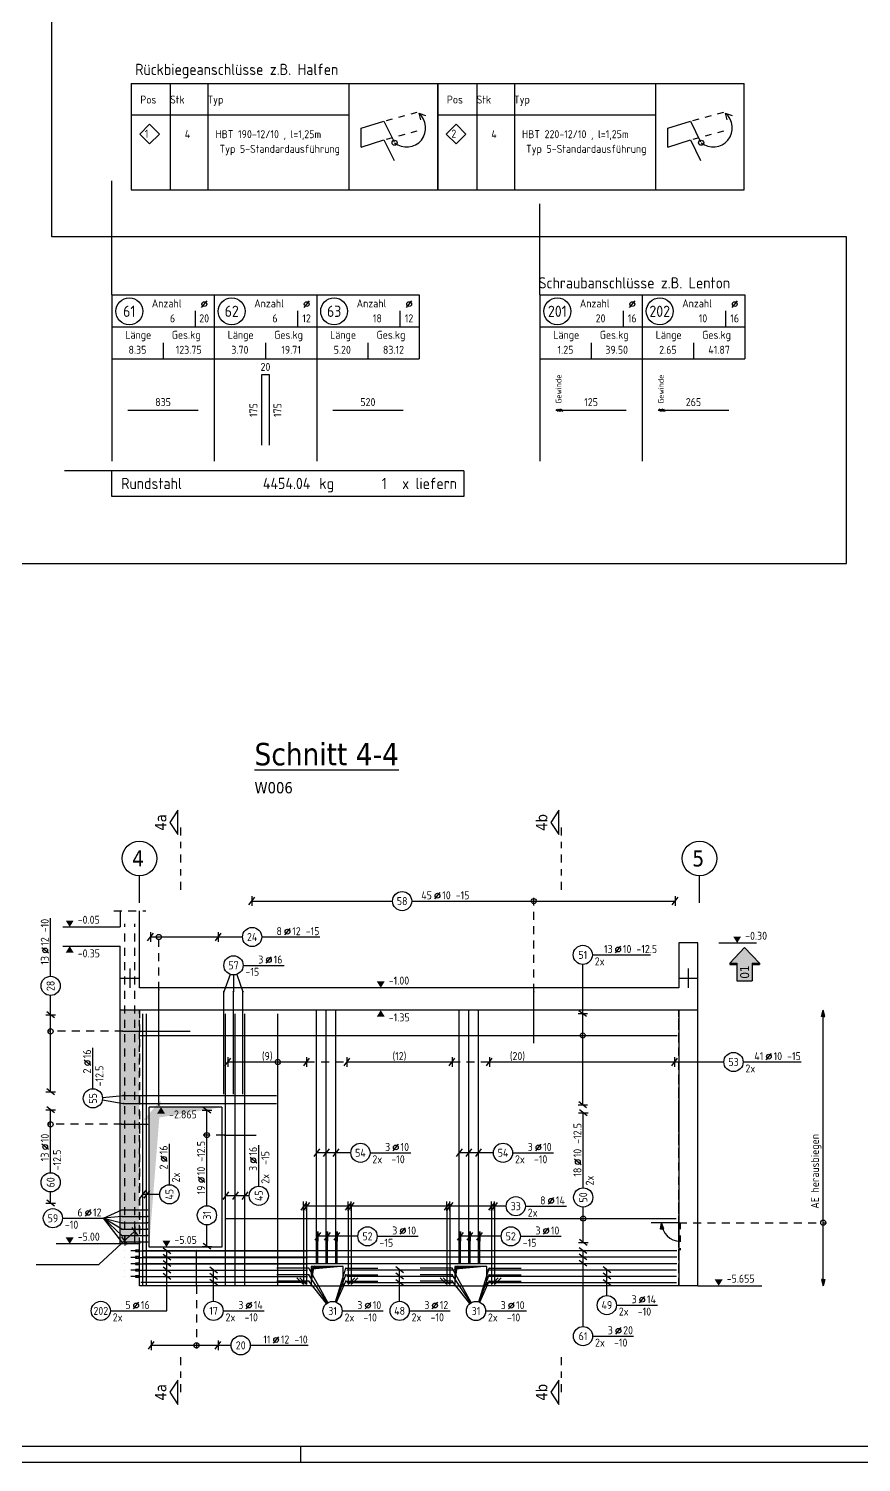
# Model space of a CAD drawing. Extents: x 40 to 158, y 100 to 142.
# Drawn here: x 85.65 to 98.66, y 99.59 to 121.98 of the extents above; entities that cross this region are included whole.
import ezdxf
from ezdxf.enums import TextEntityAlignment as Align

# ---------------------------------------------------------------- set-up
doc = ezdxf.new("R2010")
doc.units = 0
doc.header["$LTSCALE"] = 0.5
for name, pattern in [('AUSGEZOGEN', [1000.01, 1000, 0.01]), ('DASHDOTSMALL', [1.05, 0.5, -0.25, 0.05, -0.25]), ('DOT', [0.175, 0.05, -0.125]), ('HIDDEN', [0.375, 0.25, -0.125]), ('HIDDEN2', [0.187, 0.125, -0.062]), ('PUNKT', [0.175, 0.05, -0.125]), ('STRICHPUNKT', [1, 0.5, -0.25, 0, -0.25]), ('STRICHPUNKT2', [0.55, 0.25, -0.125, 0.05, -0.125]), ('VERDECKT', [0.375, 0.25, -0.125])]:
    doc.linetypes.add(name, pattern=pattern)
for name, color, linetype in [('ACHSEN', 7, 'Continuous'), ('AFB', 7, 'Continuous'), ('AFU', 7, 'Continuous'), ('BETON', 7, 'Continuous'), ('DRUEBER', 7, 'Continuous'), ('grau_dunkel', 7, 'Continuous'), ('grau_hell', 7, 'Continuous'), ('grau_mittel', 7, 'Continuous'), ('HBT', 7, 'Continuous'), ('HILFE', 7, 'Continuous'), ('index', 7, 'Continuous'), ('koten', 7, 'Continuous'), ('OBJEKT', 7, 'Continuous'), ('RAHMEN', 7, 'Continuous'), ('RND', 7, 'Continuous'), ('RND_BILD', 7, 'Continuous'), ('SCHNITTE', 7, 'STRICHPUNKT'), ('SFP_Achsen', 7, 'Continuous'), ('TEXT', 7, 'Continuous'), ('VERDECKT', 7, 'Continuous')]:
    doc.layers.add(name, color=color, linetype=linetype)
doc.layers.add('NOPLOT', color=7, linetype='Continuous', plot=False)
doc.styles.add('helv', font='tahoma.ttf')
doc.styles.add('liste', font='isocp-e.shx')
doc.styles.add('txt', font='isocp.shx')
doc.linetypes.add('AFU_50K', pattern='A,0.15,["/",Standard,S=0.2,R=0,X=-0.01,Y=-0.1],0.07,["/",Standard,S=0.2,R=0,X=-0.01,Y=-0.1],0.15', length=0.37)
doc.linetypes.add('AFU_50L', pattern='A,0.75,["/",Standard,S=0.2,R=0,X=-0.01,Y=-0.1],0.07,["/",Standard,S=0.2,R=0,X=-0.01,Y=-0.1],0.75', length=1.57)
doc.linetypes.add('AFU_50M', pattern='A,0.45,["/",Standard,S=0.2,R=0,X=-0.01,Y=-0.1],0.07,["/",Standard,S=0.2,R=0,X=-0.01,Y=-0.1],0.45', length=0.97)

# ---------------------------------------------------------------- blocks, each defined once
blk = doc.blocks.new('OKRD_O')
at = {"color": 0, "linetype": 'ByBlock'}
blk.add_solid([(-0.125, 0.202), (0.125, 0.202), (0, 0)], dxfattribs=at)
at = {"color": 0, "linetype": 'ByBlock', "style": 'txt'}
blk.add_attdef('OKRD', (0.25, 0.1), '', height=0.25, dxfattribs=at)
blk = doc.blocks.new('OKRD_U')
at = {"color": 0, "linetype": 'ByBlock'}
blk.add_solid([(-0.125, -0.202), (0.125, -0.202), (0, 0)], dxfattribs=at)
at = {"color": 0, "linetype": 'ByBlock', "style": 'txt'}
blk.add_attdef('OKRD', (0.25, -0.35), '', height=0.25, dxfattribs=at)
blk = doc.blocks.new('Pfeillinie')
at = {"layer": 'TEXT', "linetype": 'Continuous'}
blk.add_hatch(color=7, dxfattribs=at).paths.add_polyline_path([(0, 0), (-0.8, 0.2), (-0.8, 0), (-0.8, -0.2)])
at = {"layer": 'TEXT', "color": 7, "linetype": 'Continuous'}
for p, q in [((-0.8, 0), (-0.8, 0.2)), ((-0.8, 0.2), (0, 0)), ((-0.8, 0), (-0.8, -0.2)), ((-0.8, -0.2), (0, 0))]:
    blk.add_line(p, q, dxfattribs=at)
blk = doc.blocks.new('RND_LEI')
at = {"layer": 'RND', "color": 7, "linetype": 'Continuous'}
blk.add_line((1.022, 0.066), (1.19, 0.27), dxfattribs=at)
for centre, radius in [((0, 0), 0.3), ((1.106, 0.168), 0.075)]:
    blk.add_circle(centre, radius, dxfattribs=at)
at = {"layer": 'RND', "color": 7, "linetype": 'Continuous', "style": 'txt'}
blk.add_attdef('POSL', text='', height=0.25, dxfattribs=at).set_placement((0, 0), align=Align.MIDDLE)
blk.add_attdef('ANZ', text='', height=0.25, dxfattribs=at).set_placement((0.931, 0.057), align=Align.RIGHT)
for tag, p in [('DUM', (1.253, 0.057)), ('ABSTD', (1.674, 0.057)), ('POSTXT', (0.374, -0.327))]:
    blk.add_attdef(tag, p, '', height=0.25, dxfattribs=at)
blk = doc.blocks.new('lei_gre')
at = {"layer": 'RND', "color": 7, "linetype": 'Continuous'}
for p, q in [((-0.09, -0.12), (0.09, 0.12)), ((0, 0.15), (0, -0.15))]:
    blk.add_line(p, q, dxfattribs=at)
blk = doc.blocks.new('SCHN-2')
at = {"layer": 'SCHNITTE', "color": 6, "linetype": 'Continuous'}
blk.add_lwpolyline([(0.378, 0.088), (0, 0.34), (-0.378, 0.088)], close=True, dxfattribs=at)
at = {"layer": 'SCHNITTE', "color": 1, "linetype": 'DASHDOTSMALL', "style": 'helv'}
blk.add_attdef('SCHN-2', text='', height=0.35, dxfattribs=at).set_placement((0, 0.45), align=Align.CENTER)
blk = doc.blocks.new('A0-19-0')
at = {"layer": 'RAHMEN', "color": 5}
blk.add_line((2, 0.5), (137.4, 0.5), dxfattribs=at)
at = {"layer": 'RAHMEN', "color": 7}
blk.add_line((99.9, 0), (99.9, 0.5), dxfattribs=at)
at = {"layer": 'RAHMEN'}
blk.add_line((0, 0), (137.9, 0), dxfattribs=at)
blk = doc.blocks.new('RND_LIS2')
at = {"layer": 'RND', "color": 3, "linetype": 'Continuous'}
for p, q in [((0, 0), (0, -5.2)), ((0, 0), (3.2, 0)), ((3.2, 0), (3.2, -2)), ((2.6, -0.503), (2.6, -1)), ((0, -1), (3.2, -1)), ((1.6, -1.503), (1.6, -2)), ((0, -2), (3.2, -2))]:
    blk.add_line(p, q, dxfattribs=at)
at = {"layer": 'RND', "color": 7, "linetype": 'Continuous'}
blk.add_line((2.805, -0.39), (2.973, -0.186), dxfattribs=at)
at = {"layer": 'RND', "color": 1, "linetype": 'Continuous'}
blk.add_circle((0.545, -0.513), 0.42, dxfattribs=at)
at = {"layer": 'RND', "color": 7, "linetype": 'Continuous'}
blk.add_circle((2.889, -0.288), 0.075, dxfattribs=at)
at = {"layer": 'RND', "color": 7, "linetype": 'Continuous', "style": 'txt'}
for s, p in [('Anzahl', (1.249, -0.391)), ('Länge', (0.42, -1.373)), ('Ges.kg', (1.872, -1.373))]:
    blk.add_text(s, height=0.25, dxfattribs=at).set_placement(p)
at = {"layer": 'RND', "color": 1, "linetype": 'Continuous', "style": 'txt'}
blk.add_attdef('POS1', text='', height=0.35, dxfattribs=at).set_placement((0.545, -0.513), align=Align.MIDDLE)
at = {"layer": 'RND', "color": 7, "linetype": 'Continuous', "style": 'txt'}
for tag, p in [('STK1', (1.897, -0.859)), ('DS1', (2.885, -0.859)), ('LANG1', (0.8, -1.841)), ('GEW', (2.4, -1.841))]:
    blk.add_attdef(tag, text='', height=0.25, dxfattribs=at).set_placement(p, align=Align.CENTER)
blk = doc.blocks.new('RND_SUM')
at = {"layer": 'RND', "color": 5, "linetype": 'Continuous'}
for p, q in [((0, 0), (0, 0.8)), ((11, 0.8), (0, 0.8)), ((11, 0.8), (11, 0)), ((11, 0), (0, 0))]:
    blk.add_line(p, q, dxfattribs=at)
at = {"layer": 'RND', "color": 1, "linetype": 'Continuous', "style": 'txt'}
for s, p in [('Rundstahl', (0.292, 0.235)), ('kg', (6.483, 0.235))]:
    blk.add_text(s, height=0.35, dxfattribs=at).set_placement(p)
blk.add_text('x liefern', height=0.35, dxfattribs=at).set_placement((10.784, 0.235), align=Align.RIGHT)
for tag, p in [('RND-S', (6.203, 0.235)), ('RND-Z', (8.59, 0.235))]:
    blk.add_attdef(tag, text='', height=0.35, dxfattribs=at).set_placement(p, align=Align.RIGHT)
blk = doc.blocks.new('hin_ind5')
at = {"layer": 'grau_hell', "linetype": 'AUSGEZOGEN'}
h = blk.add_hatch(color=9, dxfattribs=at)
h.dxf.hatch_style = 2
h.paths.add_polyline_path([(0, 0), (0.619, -0.577), (0.619, -0.3), (1.306, -0.3), (1.306, 0.3), (0.619, 0.3), (0.619, 0.577)])
h.paths.add_polyline_path([(0.34, -0.274), (1.311, -0.274), (1.311, 0.274), (0.34, 0.274)], flags=9)
at = {"layer": 'OBJEKT', "linetype": 'AUSGEZOGEN'}
for points in [[(0.619, 0.3), (0.66, 0.3), (0.66, 0.577), (0.619, 0.577)], [(0.619, -0.577), (0.66, -0.577), (0.66, -0.3), (0.619, -0.3)]]:
    blk.add_hatch(color=1, dxfattribs=at).paths.add_polyline_path(points)
at = {"layer": 'OBJEKT', "color": 1, "linetype": 'AUSGEZOGEN'}
for p, q in [((0, 0), (0.619, 0.577)), ((0.619, 0.577), (0.619, 0.3)), ((0.619, 0.577), (0.66, 0.577)), ((0.66, 0.577), (0.66, 0.3)), ((0, 0), (0.619, -0.577)), ((0.619, 0.3), (1.306, 0.3)), ((1.306, 0.3), (1.306, -0.3)), ((0.619, -0.3), (0.619, -0.577)), ((0.619, -0.3), (1.306, -0.3)), ((0.66, -0.3), (0.66, -0.577))]:
    blk.add_line(p, q, dxfattribs=at)
at = {"layer": 'OBJEKT', "color": 7, "linetype": 'AUSGEZOGEN'}
blk.add_line((0.619, -0.577), (0.66, -0.577), dxfattribs=at)
at = {"layer": 'index', "color": 1, "linetype": 'Continuous', "style": 'helv'}
blk.add_attdef('INDEX', text='', height=0.35, rotation=360, dxfattribs=at).set_placement((1.259, 0), align=Align.MIDDLE_RIGHT)

msp = doc.modelspace()

# ---------------------------------------------------------------- hatches: boundary and pattern name
at = {"layer": 'grau_mittel'}
msp.add_hatch(color=61, dxfattribs=at).paths.add_polyline_path([(87.3851, 106.6529), (87.0851, 106.6529), (87.0851, 103.0029), (87.3851, 103.0029)])

# ---------------------------------------------------------------- linework, layer by layer
at = {"layer": 'ACHSEN', "color": 140, "linetype": 'AUSGEZOGEN'}
for p, q in [((87.3851, 108.3278), (87.3851, 108.7529)), ((96.1351, 108.3278), (96.1351, 108.7529))]:
    msp.add_line(p, q, dxfattribs=at)
at = {"layer": 'AFB', "color": 1, "linetype": 'AUSGEZOGEN'}
for p, q in [((87.2351, 107.3029), (87.2351, 107.0029)), ((95.9601, 107.3029), (95.9601, 107.0029))]:
    msp.add_line(p, q, dxfattribs=at)
at = {"layer": 'AFU', "color": 8, "linetype": 'AFU_50M'}
for p, q in [((87.0851, 107.1529), (87.3851, 107.1529)), ((95.8101, 107.1529), (96.1101, 107.1529))]:
    msp.add_line(p, q, dxfattribs=at)
at = {"layer": 'AFU', "color": 8, "linetype": 'AFU_50L'}
for p, q in [((96.1101, 106.6529), (87.0851, 106.6529)), ((95.8101, 106.6529), (95.8101, 102.3479)), ((87.3851, 102.3479), (87.3851, 103.0029)), ((90.0701, 102.3479), (87.3851, 102.3479)), ((92.3101, 102.3479), (90.5701, 102.3479)), ((96.1101, 102.3479), (92.8101, 102.3479))]:
    msp.add_line(p, q, dxfattribs=at)
at = {"layer": 'AFU', "color": 8, "linetype": 'AFU_50K'}
msp.add_line((87.3851, 103.0029), (87.0851, 103.0029), dxfattribs=at)
at = {"layer": 'BETON', "color": 6, "linetype": 'AUSGEZOGEN'}
for p, q in [((87.0851, 108.2029), (87.0851, 107.9529)), ((87.3851, 107.0029), (87.3851, 108.2029)), ((86.1884, 107.9529), (87.0851, 107.9529)), ((86.1884, 107.6529), (87.0851, 107.6529)), ((87.0851, 103.0029), (87.0851, 107.6529)), ((96.1101, 107.7029), (95.8101, 107.7029)), ((95.8101, 107.7029), (95.8101, 107.0029)), ((96.1101, 102.3479), (96.1101, 107.7029)), ((95.8101, 107.0029), (87.3851, 107.0029)), ((87.5351, 102.9529), (87.5351, 105.1379)), ((88.6701, 105.1379), (87.5351, 105.1379)), ((88.6701, 105.1379), (88.6701, 102.9529)), ((87.0851, 103.0029), (86.0851, 103.0029)), ((88.6701, 102.9529), (87.5351, 102.9529)), ((96.1101, 102.3479), (97.1101, 102.3479))]:
    msp.add_line(p, q, dxfattribs=at)
for points in [[(90.0701, 102.6479), (90.0701, 102.3479), (90.5701, 102.3479), (90.5701, 102.6479)], [(92.3101, 102.6479), (92.3101, 102.3479), (92.8101, 102.3479), (92.8101, 102.6479)]]:
    msp.add_lwpolyline(points, close=True, dxfattribs=at)
at = {"layer": 'DRUEBER', "color": 7, "linetype": 'PUNKT'}
for p, q in [((87.3851, 103.0029), (87.3851, 106.6529)), ((95.8101, 102.3479), (95.8101, 106.6529))]:
    msp.add_line(p, q, dxfattribs=at)
at = {"layer": 'DRUEBER', "color": 7, "linetype": 'DOT'}
msp.add_line((95.8101, 106.6529), (87.3851, 106.6529), dxfattribs=at)
at = {"layer": 'grau_dunkel', "color": 21}
for points in [[(87.5351, 102.9529, 0, 0.1728, 0), (87.6215, 105.1345, 0, 0, 0), (87.5427, 105.0457, 0.1851, 0, 0), (88.6701, 105.1379, 0, 0, 0)], [(90.0701, 102.3479, 0, 0.0489, 0), (90.0945, 102.6459, 0, 0, 0), (90.0712, 102.6248, 0.0462, 0, 0), (90.5701, 102.6479, 0, 0, 0)], [(92.3101, 102.3479, 0, 0.0489, 0), (92.3345, 102.6459, 0, 0, 0), (92.3112, 102.6248, 0.0462, 0, 0), (92.8101, 102.6479, 0, 0, 0)]]:
    msp.add_lwpolyline(points, format="xyseb", dxfattribs=at)
at = {"layer": 'HBT', "color": 5, "linetype": 'Continuous'}
for p, q in [((87.2558, 121.1257), (87.2558, 119.4683)), ((87.2558, 121.1257), (92.0453, 121.1257)), ((92.0453, 119.4683), (92.0453, 121.1257)), ((92.0453, 121.1257), (92.0453, 119.4683)), ((92.0453, 121.1257), (96.8347, 121.1257)), ((96.8347, 119.4683), (96.8347, 121.1257)), ((87.2558, 119.4683), (92.0453, 119.4683)), ((87.2558, 119.4683), (92.0453, 119.4683)), ((92.0453, 119.4683), (96.8347, 119.4683)), ((92.0453, 119.4683), (96.8347, 119.4683))]:
    msp.add_line(p, q, dxfattribs=at)
at = {"layer": 'HILFE', "color": 102, "linetype": 'HIDDEN'}
msp.add_line((86.9851, 108.2029), (87.4851, 108.2029), dxfattribs=at)
at = {"layer": 'HILFE', "color": 102, "linetype": 'AUSGEZOGEN'}
for p, q in [((96.4358, 107.7029), (97.0276, 107.7029)), ((86.7513, 102.6825), (87.315, 103.2015)), ((85.7715, 102.6825), (86.7513, 102.6825))]:
    msp.add_line(p, q, dxfattribs=at)
for points in [[(87.3241, 102.8819), (87.3851, 102.8819), (87.3851, 102.9039), (87.3241, 102.9039)], [(87.3241, 102.7819), (87.3851, 102.7819), (87.3851, 102.8039), (87.3241, 102.8039)], [(87.3241, 102.6819), (87.3851, 102.6819), (87.3851, 102.7039), (87.3241, 102.7039)], [(87.3241, 102.5819), (87.3851, 102.5819), (87.3851, 102.6039), (87.3241, 102.6039)], [(87.3241, 102.4819), (87.3851, 102.4819), (87.3851, 102.5039), (87.3241, 102.5039)]]:
    msp.add_lwpolyline(points, close=True, dxfattribs=at)
at = {"layer": 'NOPLOT', "color": 191, "linetype": 'AUSGEZOGEN'}
for p, q in [((86.9537, 117.8256), (86.9537, 119.6081)), ((93.6409, 117.8256), (93.6409, 119.246)), ((86.9537, 115.0756), (86.2133, 115.0756))]:
    msp.add_line(p, q, dxfattribs=at)
at = {"layer": 'OBJEKT', "color": 7, "linetype": 'Continuous'}
for p, q in [((87.8655, 121.1257), (87.8655, 119.4683)), ((88.454, 121.1257), (88.454, 119.4683)), ((90.6571, 121.1257), (90.6571, 119.4683)), ((92.6549, 121.1257), (92.6549, 119.4683)), ((93.2434, 121.1257), (93.2434, 119.4683)), ((95.4465, 121.1257), (95.4465, 119.4683))]:
    msp.add_line(p, q, dxfattribs=at)
at = {"layer": 'RND', "color": 1, "linetype": 'AUSGEZOGEN'}
for p, q in [((90.8481, 120.4298), (91.2054, 120.5378)), ((91.2054, 120.5378), (91.3627, 120.2181)), ((95.6375, 120.4298), (95.9948, 120.5378)), ((95.9948, 120.5378), (96.1521, 120.2181)), ((90.8481, 120.1334), (90.8481, 120.4298)), ((90.8481, 120.1334), (91.2054, 120.2463)), ((91.2054, 120.2463), (91.3627, 119.9267)), ((95.6375, 120.1334), (95.6375, 120.4298)), ((95.6375, 120.1334), (95.9948, 120.2463)), ((95.9948, 120.2463), (96.1521, 119.9267))]:
    msp.add_line(p, q, dxfattribs=at)
at = {"layer": 'RND', "color": 1, "linetype": 'DOT'}
for p, q in [((91.2421, 120.5473), (91.7239, 120.6804)), ((96.0315, 120.5473), (96.5133, 120.6804)), ((91.2453, 120.2559), (91.7239, 120.389)), ((96.0347, 120.2559), (96.5133, 120.389))]:
    msp.add_line(p, q, dxfattribs=at)
at = {"layer": 'RND', "color": 102, "linetype": 'AUSGEZOGEN'}
for p, q in [((91.7483, 120.6631), (91.8548, 120.6295)), ((91.7483, 120.6631), (91.7736, 120.5595)), ((96.5377, 120.6631), (96.6442, 120.6295)), ((96.5377, 120.6631), (96.563, 120.5595)), ((88.8024, 107.2125), (88.7021, 106.9408)), ((88.8535, 107.2033), (88.8521, 106.9408)), ((88.9049, 107.2121), (89.0021, 106.9408)), ((86.8055, 105.2508), (87.128, 105.1962)), ((86.807, 105.2903), (87.128, 105.3212)), ((90.6874, 104.4256), (90.1524, 104.4256)), ((92.9152, 104.4256), (92.3802, 104.4256)), ((87.7028, 103.7765), (87.4359, 103.7765)), ((89.0998, 103.7549), (88.7312, 103.7549)), ((86.8227, 103.4033), (87.1093, 103.5327)), ((93.1149, 103.5918), (89.9496, 103.5918)), ((87.1093, 103.4327), (86.8227, 103.4033)), ((87.1093, 103.0327), (86.8227, 103.4033)), ((86.8227, 103.4033), (87.1093, 103.3327)), ((87.1093, 103.2327), (86.8227, 103.4033)), ((86.8227, 103.4033), (87.1093, 103.1327)), ((90.7976, 103.1212), (90.1729, 103.1212)), ((93.0358, 103.1212), (92.4007, 103.1212)), ((87.815, 101.957), (87.815, 102.8929)), ((94.3157, 101.7123), (94.3157, 102.8984)), ((88.5432, 102.107), (88.5432, 102.5929)), ((90.3294, 102.0859), (90.0312, 102.6221)), ((90.4467, 102.0981), (90.6091, 102.6221)), ((91.4496, 102.107), (91.4496, 102.5984)), ((92.5694, 102.0859), (92.2712, 102.6221)), ((92.6867, 102.0981), (92.8491, 102.6221)), ((94.6872, 102.1971), (94.6872, 102.5984)), ((90.3202, 102.0803), (90.0312, 102.5221)), ((90.309, 102.0723), (90.0312, 102.4221)), ((90.4537, 102.0957), (90.6091, 102.5221)), ((90.463, 102.092), (90.6091, 102.4221)), ((92.5602, 102.0803), (92.2712, 102.5221)), ((92.549, 102.0723), (92.2712, 102.4221)), ((92.6937, 102.0957), (92.8491, 102.5221)), ((92.703, 102.092), (92.8491, 102.4221))]:
    msp.add_line(p, q, dxfattribs=at)
at = {"layer": 'RND', "color": 102, "linetype": 'VERDECKT'}
for p, q in [((93.5465, 106.9405), (93.5465, 108.4068)), ((87.6894, 106.9698), (87.6894, 107.8463)), ((87.1276, 106.3232), (85.9468, 106.3232)), ((87.1093, 104.8703), (85.9468, 104.8703)), ((88.7091, 104.7021), (88.3806, 104.7021)), ((95.8101, 103.3341), (98.1183, 103.3341)), ((88.2774, 102.3479), (88.2774, 101.3686))]:
    msp.add_line(p, q, dxfattribs=at)
at = {"layer": 'RND', "color": 7, "linetype": 'AUSGEZOGEN'}
for p, q in [((89.1408, 108.3568), (91.3389, 108.3568)), ((91.6389, 108.3568), (95.7553, 108.3568)), ((85.9968, 107.1831), (85.9968, 108.0893)), ((87.5573, 107.7963), (88.6159, 107.7963)), ((88.6159, 107.7963), (88.9952, 107.7963)), ((89.2952, 107.7963), (90.2014, 107.7963)), ((94.4617, 107.5171), (95.368, 107.5171)), ((89.0043, 107.3533), (89.6443, 107.3533)), ((94.3117, 106.5994), (94.3117, 107.3671)), ((85.9968, 106.5805), (85.9968, 106.8831)), ((94.3117, 105.1745), (94.3117, 106.5994)), ((85.9968, 105.3777), (85.9968, 106.5805)), ((86.6577, 105.4259), (86.6577, 106.0659)), ((88.7662, 105.8441), (89.9967, 105.8441)), ((90.6258, 105.8441), (92.268, 105.8441)), ((92.8527, 105.8441), (95.7466, 105.8441)), ((95.7466, 105.8441), (96.5161, 105.8441)), ((96.8161, 105.8441), (97.7223, 105.8441)), ((85.9968, 104.1142), (85.9968, 105.0974)), ((88.4389, 103.599), (88.4389, 105.089)), ((94.3186, 103.8787), (94.3186, 105.0494)), ((87.8528, 103.9265), (87.8528, 104.5665)), ((89.2498, 103.9049), (89.2498, 104.5449)), ((90.9874, 104.4256), (91.6274, 104.4256)), ((93.2152, 104.4256), (93.8552, 104.4256)), ((85.9968, 103.6391), (85.9968, 103.8142)), ((93.4149, 103.5918), (94.0549, 103.5918)), ((94.3186, 103.0251), (94.3186, 103.5787)), ((86.1827, 103.4033), (86.8227, 103.4033)), ((88.4389, 102.9643), (88.4389, 103.299)), ((91.0976, 103.1212), (91.7376, 103.1212)), ((93.3358, 103.1212), (93.9758, 103.1212)), ((86.9311, 101.957), (87.815, 101.957)), ((88.6932, 101.957), (89.3332, 101.957)), ((90.5523, 101.9548), (91.1923, 101.9548)), ((91.5996, 101.957), (92.2396, 101.957)), ((92.7923, 101.9548), (93.4323, 101.9548)), ((94.8372, 102.0471), (95.4772, 102.0471)), ((94.4657, 101.5623), (95.1057, 101.5623)), ((87.5703, 101.4186), (88.6127, 101.4186)), ((88.6127, 101.4186), (88.8171, 101.4186)), ((89.1171, 101.4186), (90.0233, 101.4186))]:
    msp.add_line(p, q, dxfattribs=at)
at = {"layer": 'RND', "color": 1, "linetype": 'HIDDEN'}
for p, q in [((87.1552, 103.0029), (87.1552, 108.0029)), ((87.315, 103.0029), (87.315, 108.0029))]:
    msp.add_line(p, q, dxfattribs=at)
at = {"layer": 'RND', "color": 7, "linetype": 'VERDECKT'}
for p, q in [((89.9967, 105.8441), (90.6258, 105.8441)), ((92.268, 105.8441), (92.8527, 105.8441))]:
    msp.add_line(p, q, dxfattribs=at)
at = {"layer": 'RND', "color": 7, "linetype": 'AUSGEZOGEN'}
for points in [[(87.696, 120.3381), (87.5421, 120.4919), (87.3883, 120.3381), (87.5421, 120.1843)], [(92.4854, 120.3381), (92.3315, 120.4919), (92.1777, 120.3381), (92.3315, 120.1843)]]:
    msp.add_lwpolyline(points, close=True, dxfattribs=at)
for points, const_width in [([(87.6831, 106.9698, 1), (87.6956, 106.9698, 1)], 0.0125), ([(88.6951, 106.9408, 1), (88.7091, 106.9408, 1)], 0.014), ([(88.8451, 106.9408, 1), (88.8591, 106.9408, 1)], 0.014), ([(88.9951, 106.9408, 1), (89.0091, 106.9408, 1)], 0.014), ([(93.5395, 106.9405, 1), (93.5535, 106.9405, 1)], 0.014), ([(87.1214, 106.3232, 1), (87.1339, 106.3232, 1)], 0.0125), ([(87.1218, 105.3212, 1), (87.1343, 105.3212, 1)], 0.0125), ([(87.1218, 105.1962, 1), (87.1343, 105.1962, 1)], 0.0125), ([(87.6831, 105.1698, 1), (87.6956, 105.1698, 1)], 0.0125), ([(87.1031, 104.8703, 1), (87.1156, 104.8703, 1)], 0.0125), ([(87.5031, 104.8703, 1), (87.5156, 104.8703, 1)], 0.0125), ([(88.7028, 104.7021, 1), (88.7153, 104.7021, 1)], 0.0125), ([(87.1031, 103.5327, 1), (87.1156, 103.5327, 1)], 0.0125), ([(87.5031, 103.5327, 1), (87.5156, 103.5327, 1)], 0.0125), ([(87.1031, 103.4327, 1), (87.1156, 103.4327, 1)], 0.0125), ([(87.1031, 103.3327, 1), (87.1156, 103.3327, 1)], 0.0125), ([(87.1031, 103.2327, 1), (87.1156, 103.2327, 1)], 0.0125), ([(87.5031, 103.4327, 1), (87.5156, 103.4327, 1)], 0.0125), ([(87.5031, 103.3327, 1), (87.5156, 103.3327, 1)], 0.0125), ([(87.5031, 103.2327, 1), (87.5156, 103.2327, 1)], 0.0125), ([(87.1031, 103.1327, 1), (87.1156, 103.1327, 1)], 0.0125), ([(87.1031, 103.0327, 1), (87.1156, 103.0327, 1)], 0.0125), ([(87.5031, 103.1327, 1), (87.5156, 103.1327, 1)], 0.0125), ([(87.5031, 103.0327, 1), (87.5156, 103.0327, 1)], 0.0125), ([(88.2712, 102.8979, 1), (88.2837, 102.8979, 1)], 0.0125), ([(90.0374, 102.6221, -1), (90.0249, 102.6221, -1)], 0.0125), ([(90.1667, 102.6959, 1), (90.1792, 102.6959, 1)], 0.0125), ([(90.3167, 102.6959, 1), (90.3292, 102.6959, 1)], 0.0125), ([(90.4667, 102.6959, 1), (90.4792, 102.6959, 1)], 0.0125), ([(90.6028, 102.6221, 1), (90.6153, 102.6221, 1)], 0.0125), ([(92.2774, 102.6221, -1), (92.2649, 102.6221, -1)], 0.0125), ([(92.3945, 102.6959, 1), (92.407, 102.6959, 1)], 0.0125), ([(92.5445, 102.6959, 1), (92.557, 102.6959, 1)], 0.0125), ([(92.6945, 102.6959, 1), (92.707, 102.6959, 1)], 0.0125), ([(92.8428, 102.6221, 1), (92.8553, 102.6221, 1)], 0.0125), ([(90.0374, 102.5221, -1), (90.0249, 102.5221, -1)], 0.0125), ([(90.0374, 102.4221, -1), (90.0249, 102.4221, -1)], 0.0125), ([(90.6028, 102.5221, 1), (90.6153, 102.5221, 1)], 0.0125), ([(90.6028, 102.4221, 1), (90.6153, 102.4221, 1)], 0.0125), ([(92.2774, 102.5221, -1), (92.2649, 102.5221, -1)], 0.0125), ([(92.2774, 102.4221, -1), (92.2649, 102.4221, -1)], 0.0125), ([(92.8428, 102.5221, 1), (92.8553, 102.5221, 1)], 0.0125), ([(92.8428, 102.4221, 1), (92.8553, 102.4221, 1)], 0.0125)]:
    msp.add_lwpolyline(points, format="xyb", close=True, dxfattribs=dict(at, const_width=const_width))
at = {"layer": 'RND', "color": 1, "linetype": 'AUSGEZOGEN'}
for points in [[(87.6894, 105.1698), (87.6894, 106.9698)], [(88.7021, 105.3408), (88.7021, 106.9408)], [(88.8521, 105.3408), (88.8521, 106.9408)], [(89.0021, 105.3408), (89.0021, 106.9408)], [(93.5465, 106.1405), (93.5465, 106.9405)], [(87.4359, 102.3479), (87.4359, 106.5979)], [(87.4971, 102.3479), (87.4971, 106.5979)], [(88.7312, 102.3479), (88.7312, 106.5979)], [(88.8812, 102.3479), (88.8812, 106.5979)], [(89.0312, 102.3479), (89.0312, 106.5979)], [(89.5461, 102.3479), (89.5461, 106.5979)], [(90.1524, 102.7067), (90.1524, 106.6567)], [(90.3024, 102.7067), (90.3024, 106.6567)], [(90.4524, 102.7067), (90.4524, 106.6567)], [(92.3802, 102.7067), (92.3802, 106.6567)], [(92.5302, 102.7067), (92.5302, 106.6567)], [(92.6802, 102.7067), (92.6802, 106.6567)], [(87.1276, 106.3232), (88.1776, 106.3232)], [(87.3851, 106.2576), (95.7851, 106.2576)], [(88.7312, 102.3479), (88.7312, 105.7479)], [(87.128, 105.3212), (89.528, 105.3212)], [(87.128, 105.1962), (89.528, 105.1962)], [(87.1093, 104.8703), (87.5093, 104.8703)], [(88.7091, 104.7021), (89.2091, 104.7021)], [(87.1093, 103.5327), (87.5093, 103.5327)], [(89.9496, 103.6165), (89.9496, 102.3665), (89.8435, 102.4726)], [(89.9948, 103.6165), (89.9948, 102.3665), (89.8887, 102.4726)], [(90.6454, 103.6165), (90.6454, 102.3665), (90.7515, 102.4726)], [(90.6907, 103.6165), (90.6907, 102.3665), (90.7968, 102.4726)], [(92.1896, 103.6165), (92.1896, 102.3665), (92.0835, 102.4726)], [(92.2348, 103.6165), (92.2348, 102.3665), (92.1288, 102.4726)], [(92.8854, 103.6165), (92.8854, 102.3665), (92.9915, 102.4726)], [(92.9307, 103.6165), (92.9307, 102.3665), (93.0368, 102.4726)], [(87.1093, 103.4327), (87.5093, 103.4327)], [(87.1093, 103.3327), (87.5093, 103.3327)], [(87.1093, 103.2327), (87.5093, 103.2327)], [(88.7209, 103.3984), (95.7709, 103.3984)], [(95.8101, 103.3341), (95.3801, 103.3341)], [(87.1093, 103.1327), (87.5093, 103.1327)], [(87.1093, 103.0327), (87.5093, 103.0327)], [(90.1729, 102.6959), (90.1729, 103.1959)], [(90.3229, 102.6959), (90.3229, 103.1959)], [(90.4729, 102.6959), (90.4729, 103.1959)], [(92.4007, 102.6959), (92.4007, 103.1959)], [(92.5507, 102.6959), (92.5507, 103.1959)], [(92.7007, 102.6959), (92.7007, 103.1959)], [(87.3611, 102.8929), (90.0111, 102.8929)], [(87.3611, 102.7929), (90.0111, 102.7929)], [(87.4291, 102.8984), (95.7791, 102.8984)], [(87.4291, 102.7984), (95.7791, 102.7984)], [(88.2774, 102.3479), (88.2774, 102.8979)], [(87.3611, 102.6929), (90.0111, 102.6929)], [(87.3611, 102.5929), (90.0111, 102.5929)], [(87.4291, 102.6984), (95.7791, 102.6984)], [(90.0312, 102.6221), (89.5312, 102.6221)], [(90.6091, 102.6221), (91.1091, 102.6221)], [(90.6257, 102.5984), (92.2757, 102.5984)], [(92.2712, 102.6221), (91.7712, 102.6221)], [(92.8242, 102.5984), (95.7742, 102.5984)], [(92.8491, 102.6221), (93.3491, 102.6221)], [(87.3611, 102.4929), (90.0111, 102.4929)], [(87.4059, 102.4028), (90.0059, 102.4028)], [(90.0312, 102.5221), (89.5312, 102.5221)], [(90.0312, 102.4221), (89.5312, 102.4221)], [(90.6091, 102.5221), (91.1091, 102.5221)], [(90.6091, 102.4221), (91.1091, 102.4221)], [(90.6257, 102.4984), (92.2757, 102.4984)], [(90.6257, 102.3984), (92.2757, 102.3984)], [(92.2712, 102.5221), (91.7712, 102.5221)], [(92.2712, 102.4221), (91.7712, 102.4221)], [(92.8242, 102.4984), (95.7742, 102.4984)], [(92.8242, 102.3984), (95.7742, 102.3984)], [(92.8491, 102.5221), (93.3491, 102.5221)], [(92.8491, 102.4221), (93.3491, 102.4221)]]:
    msp.add_lwpolyline(points, dxfattribs=at)
at = {"layer": 'RND', "color": 102, "linetype": 'AUSGEZOGEN'}
msp.add_lwpolyline([(98.0683, 102.3479), (98.0683, 106.6529)], dxfattribs=at)
at = {"layer": 'RND', "color": 1, "linetype": 'HIDDEN2'}
for points in [[(95.8101, 103.3341), (95.3801, 103.3341)], [(95.8323, 103.3341), (95.8323, 102.9041)], [(87.3481, 102.8929), (87.1468, 102.8929)], [(87.3481, 102.7929), (87.1468, 102.7929)], [(87.3481, 102.6929), (87.1468, 102.6929)], [(87.3481, 102.5929), (87.1468, 102.5929)], [(87.3481, 102.4929), (87.1468, 102.4929)]]:
    msp.add_lwpolyline(points, dxfattribs=at)
at = {"layer": 'RND', "color": 7, "linetype": 'AUSGEZOGEN'}
for centre in [(91.3711, 120.2021), (96.1605, 120.2021), (93.5465, 108.3568), (87.6894, 107.7963), (85.9968, 106.3232), (94.3117, 106.2576), (89.5461, 105.8441), (85.9968, 104.8703), (88.4389, 104.7021), (94.3186, 103.3984), (98.0683, 103.3341), (88.2774, 101.4186)]:
    msp.add_circle(centre, 0.04, dxfattribs=at)
at = {"layer": 'RND', "color": 102, "linetype": 'AUSGEZOGEN'}
for centre, radius, start, end in [((91.5595, 120.4328), 0.2979, 230.77636, 50.64229), ((96.3489, 120.4328), 0.2979, 230.77636, 50.64229), ((95.8323, 103.3341), 0.2901, 180, 270)]:
    msp.add_arc(centre, radius, start, end, dxfattribs=at)
at = {"layer": 'RND_BILD', "color": 1, "linetype": 'AUSGEZOGEN'}
for points in [[(89.4166, 115.4756), (89.4166, 116.5756), (89.2909, 116.5756), (89.2909, 115.4756)], [(87.2037, 116.0256), (88.3037, 116.0256)], [(90.4037, 116.0256), (91.5037, 116.0256)], [(93.8909, 116.0256), (94.9909, 116.0256)], [(95.4909, 116.0256), (96.5909, 116.0256)]]:
    msp.add_lwpolyline(points, dxfattribs=at)
at = {"layer": 'SCHNITTE', "color": 6, "linetype": 'STRICHPUNKT2'}
for p, q in [((88.0292, 108.533), (88.0292, 109.5858)), ((93.981, 108.533), (93.981, 109.5858)), ((88.0292, 100.6855), (88.0292, 101.2367)), ((93.981, 100.6855), (93.981, 101.2367))]:
    msp.add_line(p, q, dxfattribs=at)
at = {"layer": 'SFP_Achsen', "color": 7, "linetype": 'AUSGEZOGEN'}
for centre in [(87.3851, 109.0234), (96.1351, 109.0234)]:
    msp.add_circle(centre, 0.2705, dxfattribs=at)
at = {"layer": 'TEXT', "color": 7, "linetype": 'Continuous'}
for p, q in [((87.2558, 120.638), (90.6571, 120.638)), ((92.0453, 120.638), (95.4465, 120.638))]:
    msp.add_line(p, q, dxfattribs=at)
at = {"layer": 'TEXT', "color": 102, "linetype": 'AUSGEZOGEN'}
for p, q in [((93.9003, 116.0476), (93.923, 116.0035)), ((93.9243, 116.0476), (93.947, 116.0035)), ((93.9483, 116.0476), (93.971, 116.0035)), ((93.9723, 116.0476), (93.995, 116.0035)), ((95.5003, 116.0476), (95.523, 116.0035)), ((95.5243, 116.0476), (95.547, 116.0035)), ((95.5483, 116.0476), (95.571, 116.0035)), ((95.5723, 116.0476), (95.595, 116.0035))]:
    msp.add_line(p, q, dxfattribs=at)
at = {"layer": 'TEXT', "color": 1, "linetype": 'AUSGEZOGEN'}
msp.add_lwpolyline([(86.0178, 125.1403), (59.1446, 125.1403), (59.1446, 113.6279), (98.4308, 113.6279), (98.4308, 118.7317), (86.0178, 118.7317), (86.0178, 125.1403), (59.1446, 125.1403)], dxfattribs=at)
at = {"layer": 'VERDECKT', "color": 7, "linetype": 'HIDDEN'}
for p, q in [((95.8101, 106.6529), (87.3851, 106.6529)), ((87.3851, 106.6529), (87.3851, 103.0029)), ((95.8101, 102.3479), (95.8101, 106.6529))]:
    msp.add_line(p, q, dxfattribs=at)

# ---------------------------------------------------------------- block references
at = {"layer": 'index', "color": 7, "linetype": 'AUSGEZOGEN'}
ref = msp.add_blockref('hin_ind5', (96.8398, 107.6332), dxfattribs=dict(at, xscale=-0.4, yscale=0.4, zscale=0.4, rotation=90))
ref.add_attrib('INDEX', '01', dxfattribs={"color": 1, "linetype": 'Continuous', "height": 0.14, "rotation": 90, "style": 'helv'}).set_placement((96.8398, 107.3546), align=Align.MIDDLE_RIGHT)
at = {"layer": 'koten', "color": 7, "linetype": 'AUSGEZOGEN', "xscale": 0.5, "yscale": 0.5, "zscale": 0.5}
for name, p, values in [('OKRD_O', (86.295, 107.9529), {'OKRD': '-0.05'}), ('OKRD_O', (96.7234, 107.7029), {'OKRD': '-0.30'}), ('OKRD_U', (86.295, 107.6529), {'OKRD': '-0.35'}), ('OKRD_O', (91.155, 107.0029), {'OKRD': '-1.00'}), ('OKRD_U', (91.155, 106.6529), {'OKRD': '-1.35'}), ('OKRD_U', (87.7222, 105.1379), {'OKRD': '-2.865'}), ('OKRD_O', (86.295, 103.0029), {'OKRD': '-5.00'}), ('OKRD_O', (87.8067, 102.9529), {'OKRD': '-5.05'}), ('OKRD_O', (96.4343, 102.3479), {'OKRD': '-5.655'})]:
    msp.add_blockref(name, p, dxfattribs=at).add_auto_attribs(values)
at = {"layer": 'RAHMEN', "color": 7, "linetype": 'AUSGEZOGEN', "xscale": 0.5, "yscale": 0.5, "zscale": 0.5}
msp.add_blockref('A0-19-0', (39.9553, 99.5912), dxfattribs=at)
at = {"layer": 'RND', "color": 7, "linetype": 'AUSGEZOGEN', "yscale": 0.5, "zscale": 0.5}
for p, xscale in [((89.1408, 108.3568), 0.5), ((95.7553, 108.3568), 0.5), ((87.5573, 107.7963), 0.5), ((88.6159, 107.7963), 0.5), ((88.7662, 105.8441), 0.5), ((89.9967, 105.8441), 0.5), ((90.6258, 105.8441), 0.5), ((92.268, 105.8441), 0.5), ((92.8527, 105.8441), 0.5), ((95.7466, 105.8441), 0.5), ((87.315, 103.2015), -0.5), ((87.1552, 103.0544), -0.5), ((90.1729, 103.1212), 0.5), ((90.3229, 103.1212), 0.5), ((90.4729, 103.1212), 0.5), ((92.4007, 103.1212), 0.5), ((92.5507, 103.1212), 0.5), ((92.7007, 103.1212), 0.5), ((87.5703, 101.4186), 0.5), ((88.6127, 101.4186), 0.5)]:
    msp.add_blockref('lei_gre', p, dxfattribs=dict(at, xscale=xscale))
at = {"layer": 'RND', "color": 7, "linetype": 'AUSGEZOGEN', "xscale": 0.5, "yscale": 0.5, "zscale": 0.5}
for p, values in [((91.4889, 108.3568), {'POSL': '58', 'DUM': '10', 'ANZ': '45', 'ABSTD': '-15'}), ((89.1452, 107.7963), {'POSL': '24', 'DUM': '12', 'ANZ': '8', 'ABSTD': '-15'}), ((88.8543, 107.3533), {'POSL': '57', 'DUM': '16', 'ANZ': '3', 'POSTXT': '-15'}), ((94.3117, 107.5171), {'POSL': '51', 'DUM': '10', 'ANZ': '13', 'ABSTD': '-12.5', 'POSTXT': '2x'}), ((96.6661, 105.8441), {'POSL': '53', 'DUM': '10', 'ANZ': '41', 'ABSTD': '-15', 'POSTXT': '2x'}), ((90.8374, 104.4256), {'POSL': '54', 'DUM': '10', 'ANZ': '3', 'POSTXT': '2x  -10'}), ((93.0652, 104.4256), {'POSL': '54', 'DUM': '10', 'ANZ': '3', 'POSTXT': '2x  -10'}), ((93.2649, 103.5918), {'POSL': '33', 'DUM': '14', 'ANZ': '8', 'POSTXT': '2x'}), ((86.0327, 103.4033), {'POSL': '59', 'DUM': '12', 'ANZ': '6', 'POSTXT': '-10'}), ((90.9476, 103.1212), {'POSL': '52', 'DUM': '10', 'ANZ': '3', 'POSTXT': '-15'}), ((93.1858, 103.1212), {'POSL': '52', 'DUM': '10', 'ANZ': '3', 'POSTXT': '-15'}), ((86.7811, 101.957), {'POSL': '202', 'DUM': '16', 'ANZ': '5', 'POSTXT': '2x'}), ((88.5432, 101.957), {'POSL': '17', 'DUM': '14', 'ANZ': '3', 'POSTXT': '2x  -10'}), ((90.4023, 101.9548), {'POSL': '31', 'DUM': '10', 'ANZ': '3', 'POSTXT': '2x  -10'}), ((91.4496, 101.957), {'POSL': '48', 'DUM': '12', 'ANZ': '3', 'POSTXT': '2x  -10'}), ((92.6423, 101.9548), {'POSL': '31', 'DUM': '10', 'ANZ': '3', 'POSTXT': '2x  -10'}), ((94.6872, 102.0471), {'POSL': '49', 'DUM': '14', 'ANZ': '3', 'POSTXT': '2x  -10'}), ((94.3157, 101.5623), {'POSL': '61', 'DUM': '20', 'ANZ': '3', 'POSTXT': '2x  -10'}), ((88.9671, 101.4186), {'POSL': '20', 'DUM': '12', 'ANZ': '11', 'ABSTD': '-10'})]:
    msp.add_blockref('RND_LEI', p, dxfattribs=at).add_auto_attribs(values)
at = {"layer": 'RND', "color": 7, "linetype": 'AUSGEZOGEN', "xscale": 0.5, "yscale": 0.5, "zscale": 0.5, "rotation": 90}
for p, values in [((85.9968, 107.0331), {'POSL': '28', 'DUM': '12', 'ANZ': '13', 'ABSTD': '-10'}), ((86.6577, 105.2759), {'POSL': '55', 'DUM': '16', 'ANZ': '2', 'POSTXT': '-12.5'}), ((94.3186, 103.7287), {'POSL': '50', 'DUM': '10', 'ANZ': '18', 'ABSTD': '-12.5', 'POSTXT': '2x'}), ((85.9968, 103.9642), {'POSL': '60', 'DUM': '10', 'ANZ': '13', 'POSTXT': '-12.5'}), ((88.4389, 103.449), {'POSL': '31', 'DUM': '10', 'ANZ': '19', 'ABSTD': '-12.5'}), ((87.8528, 103.7765), {'POSL': '45', 'DUM': '16', 'ANZ': '2', 'POSTXT': '2x'}), ((89.2498, 103.7549), {'POSL': '45', 'DUM': '16', 'ANZ': '3', 'POSTXT': '2x  -15'})]:
    msp.add_blockref('RND_LEI', p, dxfattribs=at).add_auto_attribs(values)
for p in [(85.9968, 106.5805), (94.3117, 106.5994), (85.9968, 105.3777), (85.9968, 105.0974), (88.4389, 105.089), (94.3117, 105.1745), (94.3186, 105.0494), (85.9968, 103.6391), (88.4389, 102.9643), (94.3186, 103.0251)]:
    msp.add_blockref('lei_gre', p, dxfattribs=at)
at = {"layer": 'RND', "color": 102, "linetype": 'AUSGEZOGEN'}
for name, p, xscale, yscale, zscale, rotation in [('Pfeillinie', (98.0683, 106.6529), 0.125, 0.125, 0.125, 89.99999999999808), ('lei_gre', (90.1524, 104.4256), 0.5, 0.5, 0.5, 180), ('lei_gre', (90.3024, 104.4256), 0.5, 0.5, 0.5, 180), ('lei_gre', (90.4524, 104.4256), 0.5, 0.5, 0.5, 180), ('lei_gre', (92.3802, 104.4256), 0.5, 0.5, 0.5, 180), ('lei_gre', (92.5302, 104.4256), 0.5, 0.5, 0.5, 180), ('lei_gre', (92.6802, 104.4256), 0.5, 0.5, 0.5, 180), ('lei_gre', (87.4359, 103.7765), 0.5, 0.5, 0.5, 180), ('lei_gre', (87.4971, 103.7765), 0.5, 0.5, 0.5, 180), ('lei_gre', (88.7312, 103.7549), 0.5, 0.5, 0.5, 179.9999999999998), ('lei_gre', (88.7312, 103.7549), 0.5, 0.5, 0.5, 179.9999999999998), ('lei_gre', (88.8812, 103.7549), 0.5, 0.5, 0.5, 179.9999999999998), ('lei_gre', (89.0312, 103.7549), 0.5, 0.5, 0.5, 179.9999999999998), ('lei_gre', (89.9496, 103.5918), 0.5, 0.5, 0.5, 180), ('lei_gre', (89.9948, 103.5918), 0.5, 0.5, 0.5, 180), ('lei_gre', (90.6454, 103.5918), 0.5, 0.5, 0.5, 180), ('lei_gre', (90.6907, 103.5918), 0.5, 0.5, 0.5, 180), ('lei_gre', (92.1896, 103.5918), 0.5, 0.5, 0.5, 180), ('lei_gre', (92.2348, 103.5918), 0.5, 0.5, 0.5, 180), ('lei_gre', (92.8854, 103.5918), 0.5, 0.5, 0.5, 180), ('lei_gre', (92.9307, 103.5918), 0.5, 0.5, 0.5, 180), ('Pfeillinie', (95.5422, 103.3341), 0.125, 0.125, 0.125, 95.94522179338036), ('lei_gre', (87.815, 102.8929), 0.5, 0.5, 0.5, 90), ('lei_gre', (87.815, 102.7929), 0.5, 0.5, 0.5, 90), ('lei_gre', (94.3157, 102.8984), 0.5, 0.5, 0.5, 90), ('lei_gre', (94.3157, 102.7984), 0.5, 0.5, 0.5, 90), ('lei_gre', (87.815, 102.6929), 0.5, 0.5, 0.5, 90), ('lei_gre', (87.815, 102.5929), 0.5, 0.5, 0.5, 90), ('lei_gre', (88.5432, 102.5929), 0.5, 0.5, 0.5, 90), ('lei_gre', (91.4496, 102.5984), 0.5, 0.5, 0.5, 90), ('lei_gre', (94.3157, 102.6984), 0.5, 0.5, 0.5, 90), ('lei_gre', (94.6872, 102.5984), 0.5, 0.5, 0.5, 90), ('lei_gre', (87.815, 102.4929), 0.5, 0.5, 0.5, 90), ('lei_gre', (88.5432, 102.4929), 0.5, 0.5, 0.5, 90), ('lei_gre', (88.5432, 102.4028), 0.5, 0.5, 0.5, 90), ('lei_gre', (91.4496, 102.4984), 0.5, 0.5, 0.5, 90), ('lei_gre', (91.4496, 102.3984), 0.5, 0.5, 0.5, 90), ('lei_gre', (94.6872, 102.4984), 0.5, 0.5, 0.5, 90), ('lei_gre', (94.6872, 102.3984), 0.5, 0.5, 0.5, 90), ('Pfeillinie', (98.0683, 102.3479), 0.125, 0.125, 0.125, 269.9999999999981)]:
    msp.add_blockref(name, p, dxfattribs=dict(at, xscale=xscale, yscale=yscale, zscale=zscale, rotation=rotation))
at = {"layer": 'RND_BILD', "color": 6, "linetype": 'AUSGEZOGEN', "xscale": 0.5, "yscale": 0.5, "zscale": 0.5}
msp.add_blockref('RND_LIS2', (86.9537, 117.8256), dxfattribs=at).add_auto_attribs({'POS1': '61', 'STK1': '6', 'DS1': '20', 'LANG1': '8.35', 'GEW': '123.75'})
at = {"layer": 'RND_BILD', "color": 7, "linetype": 'AUSGEZOGEN', "xscale": 0.5, "yscale": 0.5, "zscale": 0.5}
for name, p, values in [('RND_LIS2', (88.5537, 117.8256), {'POS1': '62', 'STK1': '6', 'DS1': '12', 'LANG1': '3.70', 'GEW': '19.71'}), ('RND_LIS2', (90.1537, 117.8256), {'POS1': '63', 'STK1': '18', 'DS1': '12', 'LANG1': '5.20', 'GEW': '83.12'}), ('RND_LIS2', (93.6409, 117.8256), {'POS1': '201', 'STK1': '20', 'DS1': '16', 'LANG1': '1.25', 'GEW': '39.50'}), ('RND_LIS2', (95.2409, 117.8256), {'POS1': '202', 'STK1': '10', 'DS1': '16', 'LANG1': '2.65', 'GEW': '41.87'}), ('RND_SUM', (86.9537, 114.6756), {'RND-S': '4454.04', 'RND-Z': '1'})]:
    msp.add_blockref(name, p, dxfattribs=at).add_auto_attribs(values)
at = {"layer": 'SCHNITTE', "color": 6, "linetype": 'STRICHPUNKT2', "xscale": 0.5, "yscale": 0.5, "zscale": 0.5, "rotation": 90}
for p, values in [((88.0292, 109.5858), {'SCHN-2': '4a'}), ((93.981, 109.5858), {'SCHN-2': '4b'}), ((88.0292, 100.6855), {'SCHN-2': '4a'}), ((93.981, 100.6855), {'SCHN-2': '4b'})]:
    msp.add_blockref('SCHN-2', p, dxfattribs=at).add_auto_attribs(values)

# ---------------------------------------------------------------- texts
at = {"layer": 'HBT', "color": 7, "linetype": 'Continuous', "style": 'liste'}
for s, p in [('  Pos   Stk     Typ          ', (87.2558, 120.8136)), ('  Pos   Stk     Typ          ', (92.0453, 120.8136)), ('   1  ', (87.2544, 120.281)), ('4', (88.0924, 120.2729)), ('HBT 190-12/10 , l=1,25m', (88.5724, 120.2729)), ('   2  ', (92.0438, 120.281)), ('4', (92.8818, 120.2729)), ('HBT 220-12/10 , l=1,25m', (93.3618, 120.2729))]:
    msp.add_text(s, height=0.125, dxfattribs=at).set_placement(p)
at = {"layer": 'RND', "color": 7, "linetype": 'AUSGEZOGEN', "style": 'txt'}
for s, p in [('(9)', (89.3815, 105.9366)), ('(12)', (91.4469, 105.9366)), ('(20)', (93.2901, 105.9366))]:
    msp.add_text(s, height=0.125, dxfattribs=at).set_placement(p, align=Align.MIDDLE)
at = {"layer": 'RND_BILD', "color": 7, "linetype": 'AUSGEZOGEN', "style": 'txt'}
for s, p in [('20', (89.3537, 116.7006)), ('835', (87.7537, 116.1506)), ('520', (90.9537, 116.1506)), ('125', (94.4409, 116.1506)), ('265', (96.0409, 116.1506))]:
    msp.add_text(s, height=0.125, dxfattribs=at).set_placement(p, align=Align.MIDDLE)
for p in [(89.1659, 116.0256), (89.5416, 116.0256)]:
    msp.add_text('175', height=0.125, rotation=90, dxfattribs=at).set_placement(p, align=Align.MIDDLE)
at = {"layer": 'SFP_Achsen', "color": 6, "linetype": 'AUSGEZOGEN', "style": 'helv'}
for s, p in [('4', (87.2711, 108.899)), ('5', (96.0211, 108.899))]:
    msp.add_text(s, height=0.25, dxfattribs=at).set_placement(p)
at = {"layer": 'TEXT', "color": 1, "linetype": 'AUSGEZOGEN'}
for s, style, p in [('Rückbiegeanschlüsse z.B. Halfen', 'txt', (87.3171, 121.2602)), ('Schraubanschlüsse z.B. Lenton', 'txt', (93.62, 117.926)), ('W006', 'helv', (89.1827, 110.0405))]:
    msp.add_text(s, height=0.175, dxfattribs=dict(at, style=style)).set_placement(p)
at = {"layer": 'TEXT', "color": 7, "linetype": 'Continuous', "style": 'txt'}
for p in [(89.5759, 120.0439), (94.3653, 120.0439)]:
    msp.add_text('Typ 5-Standardausführung', height=0.125, dxfattribs=at).set_placement(p, align=Align.CENTER)
at = {"layer": 'TEXT', "color": 102, "linetype": 'Continuous', "style": 'txt'}
for p in [(93.9774, 116.1254), (95.5774, 116.1254)]:
    msp.add_text('Gewinde', height=0.09, rotation=90, dxfattribs=at).set_placement(p)
at = {"layer": 'TEXT', "color": 5, "linetype": 'AUSGEZOGEN', "style": 'helv'}
msp.add_text('%%USchnitt 4-4', height=0.35, dxfattribs=at).set_placement((89.1827, 110.478))
at = {"layer": 'TEXT', "color": 7, "linetype": 'HIDDEN2', "style": 'txt'}
msp.add_text('AE herausbiegen', height=0.125, rotation=90, dxfattribs=at).set_placement((98.0006, 103.5525))

doc.saveas('drawing.dxf')
